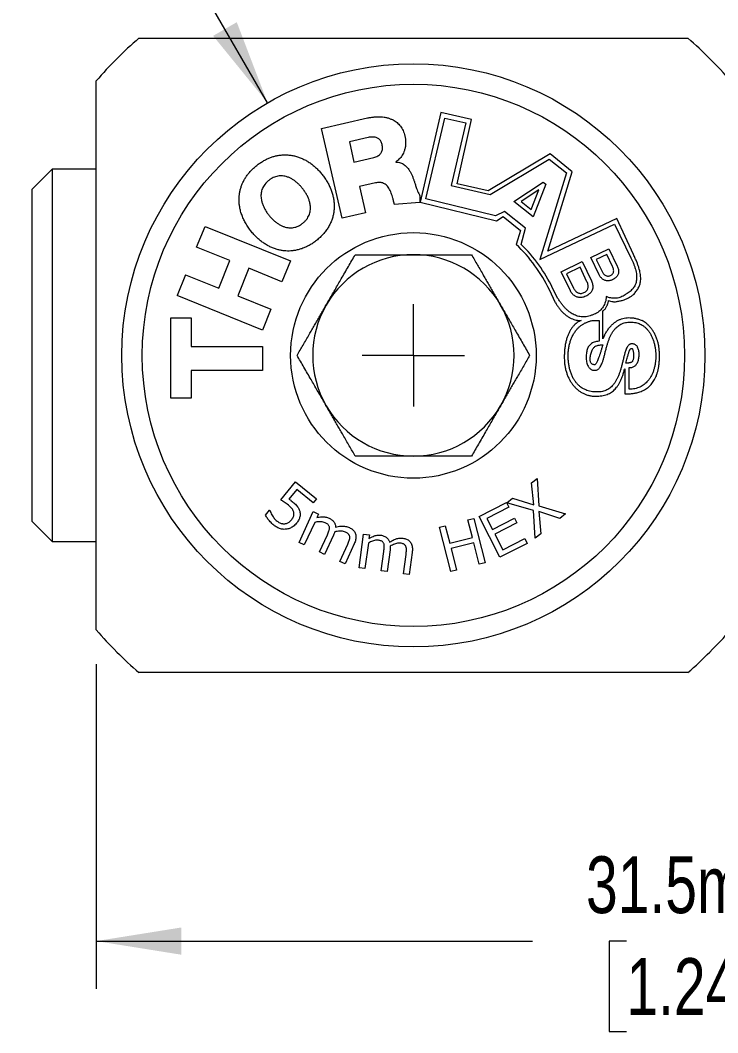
# Model space of a CAD drawing. Header units: millimetres. Extents: x 2 to 278, y 1 to 215.
# Drawn here: x 149.44 to 175.42, y 147.73 to 185.43 of the extents above; entities that cross this region are included whole.
import ezdxf

# ---------------------------------------------------------------- set-up
doc = ezdxf.new("R2010")
doc.units = ezdxf.units.MM
doc.styles.add('SLDTEXTSTYLE0', font='TXT', dxfattribs={"width": 0.75})
doc.dimstyles.new('SLDDIMSTYLE0', dxfattribs={"dimtxt": 2.116667, "dimasz": 3.175, "dimexe": 0, "dimexo": 0.0625, "dimgap": 0.529167, "dimtad": 0, "dimtih": 1, "dimtoh": 1, "dimdec": 1, "dimlfac": 0.666667, "dimrnd": 1e-09, "dimzin": 12, "dimdsep": 46, "dimtxsty": 'SLDTEXTSTYLE0', "dimsah": 1, "dimcen": 0.09, "dimadec": 0, "dimazin": 3, "dimtfac": 1, "dimtdec": 1, "dimtofl": 0, "dimtmove": 0, "dimatfit": 3, "dimfxl": 1, "dimfrac": 2, "dimtolj": 1, "dimtzin": 12, "dimarcsym": 0})
doc.dimstyles.new('SLDDIMSTYLE6', dxfattribs={"dimtxt": 2.116667, "dimasz": 3.175, "dimexe": 0, "dimexo": 0.0625, "dimgap": 0.529167, "dimtad": 0, "dimtih": 1, "dimtoh": 1, "dimdec": 1, "dimlfac": 0.666667, "dimrnd": 1e-09, "dimzin": 12, "dimdsep": 46, "dimtxsty": 'SLDTEXTSTYLE0', "dimsah": 1, "dimcen": 0, "dimadec": 0, "dimazin": 3, "dimtfac": 1, "dimtdec": 1, "dimtofl": 0, "dimtmove": 0, "dimatfit": 3, "dimfxl": 1, "dimfrac": 2, "dimtolj": 1, "dimtzin": 12, "dimarcsym": 0})

# ---------------------------------------------------------------- blocks, each defined once
blk = doc.blocks.new('_D_7')
at = {"color": 8, "linetype": 'Continuous', "lineweight": 18}
for p, q in [((152.274, 161.457), (152.274, 149.362)), ((199.518, 161.457), (199.518, 149.362)), ((152.274, 151.14), (168.524, 151.14)), ((172.017, 151.14), (171.373, 151.14)), ((171.373, 151.14), (171.373, 147.776)), ((179.774, 151.14), (180.418, 151.14)), ((180.418, 151.14), (180.418, 147.776)), ((199.518, 151.14), (183.267, 151.14)), ((171.373, 147.776), (172.017, 147.776)), ((180.418, 147.776), (179.774, 147.776))]:
    blk.add_line(p, q, dxfattribs=at)
for points in [[(152.274, 151.14), (155.449, 150.632), (155.449, 151.648)], [(199.518, 151.14), (196.343, 151.648), (196.343, 150.632)]]:
    blk.add_solid(points, dxfattribs=at)
at = {"color": 8, "linetype": 'Continuous', "lineweight": 18, "char_height": 2.1167, "attachment_point": 1, "style": 'SLDTEXTSTYLE0'}
for s, insert in [('31.5mm', (170.514, 154.297)), ('1.24in', (172.017, 150.505))]:
    blk.add_mtext(s, dxfattribs=dict(at, insert=insert))
blk = doc.blocks.new('_D_10')
at = {"color": 8, "linetype": 'Continuous', "lineweight": 18}
for p, q in [((151.492, 194.762), (147.682, 194.762)), ((158.655, 182.354), (151.492, 194.762))]:
    blk.add_line(p, q, dxfattribs=at)
blk.add_solid([(158.655, 182.354), (157.508, 185.358), (156.628, 184.85)], dxfattribs=at)
at = {"color": 8, "linetype": 'Continuous', "lineweight": 18, "attachment_point": 1, "style": 'SLDTEXTSTYLE0'}
for s, insert, char_height in [('KNURLED THUMBSCREW', (115.048, 195.808), 2.11667), ('FOR SECURING OF MOUNTED TR-SERIES POST', (87.089, 192.444), 2.11667), ('5.0mm HEX', (131.75, 189.081), 2.1167), ('2 PLACES', (134.267, 185.718), 2.1167)]:
    blk.add_mtext(s, dxfattribs=dict(at, insert=insert, char_height=char_height))
blk = doc.blocks.new('SW_CENTERMARKSYMBOL_4')
at = {"color": 0, "linetype": 'Continuous', "lineweight": 0}
for q in [(0, 1.905), (-1.905, 0), (0, -1.905), (1.905, 0)]:
    blk.add_line((0, 0), q, dxfattribs=at)

msp = doc.modelspace()

# ---------------------------------------------------------------- linework, layer by layer
at = {"color": 7, "linetype": 'Continuous', "lineweight": 18}
for p, q in [((160.669, 181.4), (162.379, 181.791)), ((165.112, 181.996), (164.337, 178.657)), ((164.552, 178.776), (165.25, 181.79)), ((166.247, 181.733), (165.112, 181.996)), ((165.25, 181.79), (166.036, 181.608)), ((165.709, 179.344), (166.247, 181.733)), ((161.431, 178.058), (160.669, 181.4)), ((166.036, 181.608), (165.496, 179.276)), ((162.397, 181.064), (161.701, 180.906)), ((161.701, 180.906), (161.873, 180.152)), ((161.873, 180.152), (162.606, 180.32)), ((169.175, 180.451), (166.875, 179.082)), ((166.942, 178.941), (169.146, 180.258)), ((169.146, 180.258), (169.787, 179.746)), ((170.002, 179.791), (169.175, 180.451)), ((150.635, 179.885), (149.873, 179.123)), ((152.274, 179.885), (150.635, 179.885)), ((150.635, 179.885), (150.635, 178.956)), ((163.434, 180.16), (163.436, 180.151)), ((169.787, 179.746), (168.792, 176.523)), ((169.09, 176.833), (170.002, 179.791)), ((149.873, 179.123), (149.873, 178.296)), ((162.679, 179.374), (162.079, 179.237)), ((162.079, 179.237), (162.302, 178.257)), ((165.496, 179.276), (166.942, 178.941)), ((166.875, 179.082), (165.709, 179.344)), ((167.825, 178.684), (168.913, 179.4)), ((168.752, 179.111), (168.097, 178.678)), ((168.469, 178.381), (168.752, 179.111)), ((169.011, 179.321), (168.545, 178.109)), ((168.913, 179.4), (169.011, 179.321)), ((150.635, 178.956), (150.635, 166.016)), ((164.329, 178.887), (164.329, 178.657)), ((167.145, 178.148), (164.552, 178.776)), ((163.375, 178.586), (164.329, 178.657)), ((164.337, 178.657), (167.183, 177.967)), ((168.545, 178.109), (167.825, 178.684)), ((168.097, 178.678), (168.469, 178.381)), ((149.873, 178.296), (149.873, 166.778)), ((162.302, 178.257), (161.431, 178.058)), ((167.473, 178.311), (167.145, 178.148)), ((167.183, 177.967), (167.429, 178.118)), ((167.429, 178.118), (168.078, 177.6)), ((168.255, 177.687), (167.473, 178.311)), ((171.66, 178.049), (169.09, 176.833)), ((172.284, 176.704), (171.66, 178.049)), ((156.011, 176.979), (156.325, 177.756)), ((156.325, 177.756), (159.504, 176.471)), ((168.078, 177.6), (167.917, 177.082)), ((168.095, 177.085), (168.255, 177.687)), ((168.792, 176.523), (171.574, 177.839)), ((171.574, 177.839), (172.178, 176.585)), ((157.247, 176.48), (156.011, 176.979)), ((170.691, 176.598), (171.366, 176.923)), ((171.366, 176.923), (171.678, 176.276)), ((156.834, 175.457), (157.247, 176.48)), ((159.504, 176.471), (159.19, 175.695)), ((171.003, 175.951), (170.691, 176.598)), ((171.287, 176.71), (170.897, 176.522)), ((170.897, 176.522), (171.114, 176.07)), ((171.504, 176.258), (171.287, 176.71)), ((157.954, 176.194), (157.541, 175.171)), ((159.19, 175.695), (157.954, 176.194)), ((169.591, 176.068), (170.369, 176.442)), ((170.29, 176.234), (169.79, 175.993)), ((170.55, 175.695), (170.29, 176.234)), ((170.369, 176.442), (170.715, 175.723)), ((155.598, 175.956), (155.284, 175.18)), ((155.598, 175.956), (156.834, 175.457)), ((169.937, 175.349), (169.591, 176.068)), ((169.79, 175.993), (170.05, 175.454)), ((169.383, 174.902), (169.148, 175.389)), ((169.47, 175.069), (169.27, 175.459)), ((158.463, 173.895), (155.284, 175.18)), ((157.541, 175.171), (158.777, 174.672)), ((158.777, 174.672), (158.463, 173.895)), ((171.137, 173.562), (171.137, 174.609)), ((155.047, 171.362), (155.047, 174.344)), ((155.047, 174.344), (155.805, 174.344)), ((155.805, 174.344), (155.805, 173.285)), ((170.739, 174.246), (171, 174.246)), ((171, 174.246), (171, 173.475)), ((155.805, 173.285), (158.465, 173.285)), ((158.465, 173.285), (158.465, 172.389)), ((155.805, 172.389), (155.805, 171.362)), ((158.465, 172.389), (155.805, 172.389)), ((171.959, 172.455), (171.953, 171.515)), ((172.119, 171.688), (172.119, 172.495)), ((155.805, 171.362), (155.047, 171.362)), ((159.143, 167.573), (159.689, 168.246)), ((159.689, 168.246), (160.471, 167.611)), ((168.482, 168.2), (168.694, 168.37)), ((168.567, 167.385), (168.482, 168.2)), ((168.694, 168.37), (168.761, 167.349)), ((159.74, 167.953), (159.452, 167.598)), ((160.347, 167.459), (159.74, 167.953)), ((160.471, 167.611), (160.347, 167.459)), ((166.537, 166.956), (167.557, 167.471)), ((167.557, 167.471), (167.644, 167.298)), ((167.565, 167.466), (167.777, 167.636)), ((168.558, 167.174), (167.565, 167.466)), ((167.777, 167.636), (168.567, 167.385)), ((158.575, 167.007), (158.725, 167.192)), ((158.725, 167.192), (158.737, 167.182)), ((159.825, 165.982), (160.356, 167.133)), ((160.356, 167.133), (160.552, 167.042)), ((160.552, 167.042), (160.493, 166.914)), ((167.644, 167.298), (166.82, 166.881)), ((168.626, 166.142), (168.558, 167.174)), ((168.752, 167.138), (168.837, 166.312)), ((169.544, 166.878), (168.752, 167.138)), ((168.761, 167.349), (169.754, 167.046)), ((169.754, 167.046), (169.544, 166.878)), ((149.873, 166.778), (150.635, 166.016)), ((160.409, 166.733), (160.02, 165.892)), ((166.116, 166.822), (166.333, 166.877)), ((166.283, 166.171), (166.116, 166.822)), ((166.333, 166.877), (166.757, 165.228)), ((167.304, 165.437), (166.537, 166.956)), ((166.82, 166.881), (167.028, 166.468)), ((167.028, 166.468), (167.853, 166.885)), ((167.941, 166.712), (167.116, 166.295)), ((167.853, 166.885), (167.941, 166.712)), ((162.062, 165.039), (162.232, 166.297)), ((162.232, 166.297), (162.45, 166.268)), ((165.053, 166.549), (165.27, 166.605)), ((165.476, 164.899), (165.053, 166.549)), ((165.27, 166.605), (165.437, 165.954)), ((167.116, 166.295), (167.412, 165.709)), ((168.837, 166.312), (168.626, 166.142)), ((150.635, 166.016), (152.274, 166.016)), ((160.02, 165.892), (159.825, 165.982)), ((160.585, 165.631), (160.881, 166.272)), ((161.113, 166.262), (160.78, 165.541)), ((161.344, 165.281), (161.64, 165.921)), ((161.881, 165.931), (161.539, 165.19)), ((162.408, 165.962), (162.279, 165.009)), ((162.45, 166.268), (162.431, 166.128)), ((165.437, 165.954), (166.283, 166.171)), ((166.333, 165.975), (165.487, 165.758)), ((166.539, 165.172), (166.333, 165.975)), ((168.324, 165.952), (167.304, 165.437)), ((167.412, 165.709), (168.237, 166.126)), ((168.237, 166.126), (168.324, 165.952)), ((160.78, 165.541), (160.585, 165.631)), ((162.887, 164.927), (162.985, 165.653)), ((163.215, 165.714), (163.104, 164.898)), ((163.712, 164.815), (163.81, 165.542)), ((164.04, 165.609), (163.929, 164.786)), ((165.487, 165.758), (165.693, 164.955)), ((161.539, 165.19), (161.344, 165.281)), ((166.757, 165.228), (166.539, 165.172)), ((162.279, 165.009), (162.062, 165.039)), ((163.104, 164.898), (162.887, 164.927)), ((163.929, 164.786), (163.712, 164.815)), ((165.693, 164.955), (165.476, 164.899))]:
    msp.add_line(p, q, dxfattribs=at)
for radius in [10.858, 10.096, 4.572]:
    msp.add_circle((164.085, 172.951), radius, dxfattribs=at)
for centre, radius, start, end in [((164.085, 172.951), 15.621, 130.8786, 139.1214), ((164.085, 172.951), 15.621, 40.8786, 49.1214), ((163.951, 172.905), 5.76, 25.5419, 46.4845), ((164.085, 172.951), 5.76, 25.8149, 45.8759), ((164.085, 172.951), 3.75, 90, 150), ((164.085, 172.951), 3.75, 30, 90), ((164.085, 172.951), 3.75, 150, 210), ((164.085, 172.951), 3.75, 330, 30), ((164.085, 172.951), 3.75, 210, 270), ((164.085, 172.951), 3.75, 270, 330), ((164.085, 172.951), 15.621, 220.8786, 229.1214), ((164.085, 172.951), 15.621, 310.8786, 319.1214)]:
    msp.add_arc(centre, radius, start, end, dxfattribs=at)
for points, knots in [([(153.861, 184.762), (154.009, 184.762), (154.304, 184.762), (154.752, 184.762), (155.203, 184.762), (155.659, 184.762), (156.119, 184.762), (156.584, 184.762), (157.053, 184.762), (157.529, 184.762), (158.012, 184.762), (158.491, 184.762), (158.965, 184.762), (159.432, 184.762), (159.861, 184.762), (160.25, 184.762), (160.597, 184.762), (160.955, 184.762), (161.324, 184.762), (161.703, 184.762), (162.085, 184.762), (162.479, 184.762), (162.885, 184.762), (163.303, 184.762), (163.722, 184.762), (164.141, 184.762), (164.554, 184.762), (164.961, 184.762), (165.361, 184.762), (165.759, 184.762), (166.113, 184.762), (166.421, 184.762), (166.736, 184.762), (167.098, 184.762), (167.506, 184.762), (167.911, 184.762), (168.307, 184.762), (168.693, 184.762), (169.07, 184.762), (169.446, 184.762), (169.82, 184.762), (170.193, 184.762), (170.615, 184.762), (171.087, 184.762), (171.605, 184.762), (172.135, 184.762), (172.674, 184.762), (173.224, 184.762), (173.769, 184.762), (174.128, 184.762), (174.308, 184.762)], [0, 0, 0, 0, 0.023862, 0.047751, 0.071641, 0.09553, 0.119479, 0.143431, 0.167383, 0.19133, 0.215523, 0.239715, 0.262342, 0.284972, 0.307597, 0.323957, 0.340319, 0.356678, 0.374197, 0.391722, 0.409247, 0.426764, 0.445699, 0.464652, 0.48361, 0.502562, 0.521496, 0.53962, 0.557754, 0.575889, 0.594014, 0.606239, 0.618464, 0.637526, 0.656597, 0.675669, 0.694734, 0.712936, 0.73114, 0.749343, 0.767791, 0.786241, 0.80469, 0.831131, 0.857575, 0.884017, 0.912991, 0.941987, 0.970984, 1, 1, 1, 1]), ([(152.274, 162.727), (152.274, 162.924), (152.274, 163.318), (152.274, 163.917), (152.274, 164.473), (152.274, 164.984), (152.274, 165.449), (152.274, 165.919), (152.274, 166.363), (152.274, 166.781), (152.274, 167.172), (152.274, 167.566), (152.274, 167.964), (152.274, 168.366), (152.274, 168.772), (152.274, 169.18), (152.274, 169.596), (152.274, 170.022), (152.274, 170.456), (152.274, 170.894), (152.274, 171.325), (152.274, 171.749), (152.274, 172.165), (152.274, 172.583), (152.274, 173.001), (152.274, 173.423), (152.274, 173.848), (152.274, 174.277), (152.274, 174.705), (152.274, 175.13), (152.274, 175.538), (152.274, 175.929), (152.274, 176.302), (152.274, 176.673), (152.274, 177.041), (152.274, 177.438), (152.274, 177.863), (152.274, 178.312), (152.274, 178.754), (152.274, 179.196), (152.274, 179.643), (152.274, 180.094), (152.274, 180.541), (152.274, 181.024), (152.274, 181.54), (152.274, 182.09), (152.274, 182.635), (152.274, 182.994), (152.274, 183.174)], [0, 0, 0, 0, 0.031829, 0.06366, 0.095488, 0.119447, 0.14341, 0.167372, 0.19133, 0.210692, 0.230057, 0.249422, 0.268782, 0.288235, 0.307687, 0.326987, 0.346287, 0.366402, 0.386528, 0.406652, 0.426764, 0.445625, 0.464504, 0.483387, 0.502265, 0.521125, 0.54058, 0.560051, 0.57953, 0.599005, 0.618463, 0.635885, 0.653315, 0.67075, 0.688183, 0.705607, 0.727595, 0.749583, 0.771116, 0.79265, 0.815489, 0.838332, 0.861177, 0.884017, 0.912996, 0.941974, 0.970987, 1, 1, 1, 1]), ([(162.379, 181.791), (162.421, 181.799), (162.504, 181.817), (162.629, 181.832), (162.753, 181.839), (162.876, 181.837), (162.996, 181.824), (163.112, 181.801), (163.223, 181.766), (163.321, 181.722), (163.405, 181.673), (163.477, 181.62), (163.544, 181.558), (163.604, 181.488), (163.657, 181.408), (163.703, 181.32), (163.742, 181.223), (163.76, 181.154), (163.769, 181.118)], [0, 0, 0, 0, 0.073178, 0.145813, 0.217574, 0.288194, 0.357504, 0.425451, 0.49214, 0.557859, 0.609153, 0.660513, 0.712381, 0.765288, 0.819836, 0.876679, 0.936502, 1, 1, 1, 1]), ([(162.921, 180.805), (162.915, 180.827), (162.903, 180.869), (162.875, 180.925), (162.839, 180.973), (162.796, 181.011), (162.748, 181.041), (162.691, 181.065), (162.625, 181.079), (162.552, 181.084), (162.475, 181.08), (162.423, 181.07), (162.397, 181.064)], [0, 0, 0, 0, 0.102737, 0.19711, 0.285877, 0.371726, 0.457051, 0.543779, 0.64961, 0.76065, 0.877458, 1, 1, 1, 1]), ([(163.769, 181.118), (163.777, 181.078), (163.792, 180.997), (163.799, 180.875), (163.792, 180.755), (163.77, 180.637), (163.736, 180.533), (163.693, 180.441), (163.643, 180.361), (163.583, 180.287), (163.514, 180.218), (163.461, 180.18), (163.434, 180.16)], [0, 0, 0, 0, 0.114213, 0.226974, 0.338292, 0.448372, 0.557675, 0.643538, 0.729943, 0.817578, 0.907277, 1, 1, 1, 1]), ([(162.606, 180.32), (162.634, 180.327), (162.687, 180.341), (162.759, 180.374), (162.819, 180.414), (162.867, 180.463), (162.903, 180.519), (162.926, 180.583), (162.937, 180.652), (162.936, 180.727), (162.926, 180.778), (162.921, 180.805)], [0, 0, 0, 0, 0.130682, 0.249051, 0.357705, 0.459933, 0.559593, 0.658957, 0.763491, 0.876343, 1, 1, 1, 1]), ([(158.25, 180.023), (158.289, 180.053), (158.367, 180.113), (158.488, 180.189), (158.61, 180.255), (158.733, 180.31), (158.856, 180.353), (158.987, 180.388), (159.125, 180.411), (159.27, 180.422), (159.414, 180.418), (159.557, 180.401), (159.699, 180.37), (159.838, 180.326), (159.975, 180.268), (160.108, 180.198), (160.236, 180.117), (160.359, 180.024), (160.475, 179.922), (160.587, 179.808), (160.692, 179.685), (160.789, 179.554), (160.876, 179.418), (160.951, 179.279), (161.014, 179.137), (161.064, 178.994), (161.101, 178.85), (161.126, 178.707), (161.137, 178.563), (161.136, 178.419), (161.121, 178.275), (161.091, 178.131), (161.047, 177.99), (160.989, 177.851), (160.916, 177.717), (160.828, 177.587), (160.726, 177.462), (160.609, 177.341), (160.522, 177.268), (160.477, 177.231)], [0, 0, 0, 0, 0.026856, 0.052711, 0.07768, 0.101877, 0.125417, 0.148415, 0.174971, 0.201102, 0.22697, 0.252729, 0.278984, 0.305394, 0.332071, 0.359111, 0.386595, 0.414086, 0.442124, 0.470753, 0.50001, 0.529792, 0.558923, 0.587443, 0.6154, 0.642849, 0.669381, 0.695568, 0.721501, 0.747286, 0.773513, 0.799858, 0.826479, 0.853551, 0.881259, 0.909277, 0.938281, 0.968459, 1, 1, 1, 1]), ([(158.034, 177.583), (157.997, 177.632), (157.924, 177.728), (157.831, 177.881), (157.752, 178.037), (157.688, 178.196), (157.643, 178.346), (157.614, 178.486), (157.598, 178.613), (157.592, 178.741), (157.596, 178.869), (157.611, 178.995), (157.637, 179.121), (157.674, 179.245), (157.723, 179.366), (157.783, 179.486), (157.854, 179.602), (157.936, 179.714), (158.029, 179.822), (158.134, 179.926), (158.211, 179.99), (158.25, 180.023)], [0, 0, 0, 0, 0.0665782, 0.1315409, 0.1950031, 0.2571058, 0.318023, 0.3651985, 0.411895, 0.4582533, 0.5044336, 0.5506156, 0.5969991, 0.6438014, 0.6912571, 0.7396134, 0.7891288, 0.839146, 0.8907932, 0.9443263, 1, 1, 1, 1]), ([(163.436, 180.151), (163.465, 180.149), (163.521, 180.146), (163.603, 180.125), (163.677, 180.093), (163.745, 180.05), (163.807, 179.998), (163.863, 179.939), (163.92, 179.865), (163.975, 179.776), (164.027, 179.673), (164.071, 179.568), (164.095, 179.497), (164.107, 179.462)], [0, 0, 0, 0, 0.084644, 0.164949, 0.242978, 0.320351, 0.398173, 0.477047, 0.55714, 0.668857, 0.781255, 0.892419, 1, 1, 1, 1]), ([(159.956, 179.167), (159.93, 179.198), (159.878, 179.26), (159.793, 179.346), (159.702, 179.424), (159.607, 179.492), (159.508, 179.549), (159.404, 179.593), (159.306, 179.621), (159.213, 179.635), (159.127, 179.637), (159.04, 179.628), (158.953, 179.606), (158.866, 179.572), (158.779, 179.525), (158.724, 179.485), (158.696, 179.464)], [0, 0, 0, 0, 0.08364, 0.166653, 0.248504, 0.328784, 0.407268, 0.483972, 0.559226, 0.617808, 0.676462, 0.735893, 0.796953, 0.86062, 0.927941, 1, 1, 1, 1]), ([(158.696, 179.464), (158.669, 179.441), (158.618, 179.397), (158.553, 179.323), (158.5, 179.246), (158.46, 179.166), (158.432, 179.084), (158.415, 179.001), (158.408, 178.917), (158.41, 178.832), (158.423, 178.735), (158.451, 178.625), (158.496, 178.506), (158.555, 178.389), (158.624, 178.276), (158.678, 178.205), (158.705, 178.169)], [0, 0, 0, 0, 0.071901, 0.139085, 0.202627, 0.26357, 0.322882, 0.380374, 0.437777, 0.495601, 0.554199, 0.639623, 0.727248, 0.816878, 0.908026, 1, 1, 1, 1]), ([(159.965, 177.872), (159.992, 177.895), (160.043, 177.939), (160.109, 178.013), (160.161, 178.09), (160.201, 178.171), (160.229, 178.252), (160.246, 178.336), (160.253, 178.419), (160.251, 178.504), (160.238, 178.601), (160.21, 178.711), (160.165, 178.83), (160.107, 178.947), (160.037, 179.06), (159.983, 179.131), (159.956, 179.167)], [0, 0, 0, 0, 0.071906, 0.139095, 0.202639, 0.263583, 0.322896, 0.380389, 0.437793, 0.495617, 0.554216, 0.63964, 0.727265, 0.816892, 0.908035, 1, 1, 1, 1]), ([(163.324, 178.802), (163.314, 178.835), (163.293, 178.901), (163.259, 178.997), (163.22, 179.089), (163.174, 179.173), (163.123, 179.244), (163.067, 179.3), (163.007, 179.343), (162.944, 179.371), (162.881, 179.386), (162.819, 179.391), (162.75, 179.388), (162.704, 179.379), (162.679, 179.374)], [0, 0, 0, 0, 0.1065595, 0.2118849, 0.3142914, 0.4125862, 0.506389, 0.5817427, 0.6559832, 0.7314912, 0.7909163, 0.8544187, 0.9235958, 1, 1, 1, 1]), ([(164.107, 179.462), (164.112, 179.448), (164.122, 179.417), (164.138, 179.365), (164.158, 179.304), (164.181, 179.236), (164.209, 179.157), (164.243, 179.068), (164.283, 178.975), (164.314, 178.916), (164.329, 178.887)], [0, 0, 0, 0, 0.0695387, 0.1590791, 0.2645609, 0.3819329, 0.5071691, 0.6764089, 0.8435043, 1, 1, 1, 1]), ([(163.375, 178.586), (163.369, 178.61), (163.357, 178.657), (163.343, 178.718), (163.333, 178.766), (163.327, 178.791), (163.324, 178.802)], [0, 0, 0, 0, 0.344237, 0.650298, 0.849347, 1, 1, 1, 1]), ([(158.705, 178.169), (158.731, 178.138), (158.783, 178.076), (158.868, 177.99), (158.959, 177.912), (159.054, 177.844), (159.154, 177.787), (159.257, 177.743), (159.356, 177.715), (159.448, 177.701), (159.534, 177.699), (159.621, 177.709), (159.709, 177.73), (159.796, 177.764), (159.883, 177.811), (159.937, 177.851), (159.965, 177.872)], [0, 0, 0, 0, 0.083632, 0.166641, 0.24849, 0.328772, 0.407259, 0.483968, 0.559228, 0.617814, 0.676473, 0.735905, 0.796966, 0.86063, 0.927948, 1, 1, 1, 1]), ([(160.477, 177.231), (160.432, 177.197), (160.346, 177.132), (160.209, 177.048), (160.071, 176.979), (159.933, 176.923), (159.794, 176.882), (159.658, 176.854), (159.525, 176.839), (159.395, 176.836), (159.266, 176.845), (159.139, 176.864), (159.009, 176.895), (158.877, 176.938), (158.743, 176.996), (158.612, 177.066), (158.486, 177.148), (158.364, 177.24), (158.248, 177.344), (158.137, 177.458), (158.069, 177.541), (158.034, 177.583)], [0, 0, 0, 0, 0.06, 0.117518, 0.172879, 0.226407, 0.278428, 0.329255, 0.376363, 0.422927, 0.469175, 0.515318, 0.561548, 0.613454, 0.665891, 0.71904, 0.773053, 0.828057, 0.88416, 0.94145, 1, 1, 1, 1]), ([(159.754, 172.951), (159.791, 173.014), (159.864, 173.141), (159.976, 173.335), (160.09, 173.532), (160.199, 173.72), (160.303, 173.9), (160.401, 174.07), (160.5, 174.242), (160.6, 174.416), (160.706, 174.598), (160.817, 174.791), (160.933, 174.991), (161.049, 175.194), (161.167, 175.397), (161.284, 175.6), (161.406, 175.812), (161.533, 176.031), (161.664, 176.258), (161.793, 176.481), (161.877, 176.628), (161.92, 176.701)], [0, 0, 0, 0, 0.054013, 0.108064, 0.162098, 0.216088, 0.260803, 0.305596, 0.3504, 0.395163, 0.439853, 0.491047, 0.542291, 0.593487, 0.646379, 0.699319, 0.752225, 0.813886, 0.875553, 0.937774, 1, 1, 1, 1]), ([(161.92, 176.701), (162.004, 176.701), (162.174, 176.701), (162.408, 176.701), (162.618, 176.701), (162.804, 176.701), (162.994, 176.701), (163.187, 176.701), (163.383, 176.701), (163.583, 176.701), (163.785, 176.701), (163.983, 176.701), (164.175, 176.701), (164.362, 176.701), (164.549, 176.701), (164.736, 176.701), (164.924, 176.701), (165.112, 176.701), (165.298, 176.701), (165.487, 176.701), (165.678, 176.701), (165.871, 176.701), (166.062, 176.701), (166.187, 176.701), (166.25, 176.701)], [0, 0, 0, 0, 0.062579, 0.125153, 0.168546, 0.212085, 0.255621, 0.299774, 0.343926, 0.388804, 0.433681, 0.478858, 0.519938, 0.561268, 0.602598, 0.644686, 0.686776, 0.729581, 0.772388, 0.815378, 0.861405, 0.907565, 0.953726, 1, 1, 1, 1]), ([(166.25, 176.701), (166.286, 176.637), (166.359, 176.51), (166.471, 176.317), (166.585, 176.12), (166.694, 175.931), (166.798, 175.751), (166.896, 175.581), (166.995, 175.409), (167.095, 175.236), (167.201, 175.053), (167.312, 174.861), (167.428, 174.66), (167.545, 174.458), (167.662, 174.255), (167.779, 174.051), (167.902, 173.84), (168.028, 173.62), (168.159, 173.393), (168.288, 173.17), (168.373, 173.024), (168.415, 172.951)], [0, 0, 0, 0, 0.054013, 0.108064, 0.162098, 0.216088, 0.260803, 0.305596, 0.3504, 0.395163, 0.439853, 0.491047, 0.542291, 0.593487, 0.646379, 0.699319, 0.752225, 0.813885, 0.875553, 0.937774, 1, 1, 1, 1]), ([(172.178, 176.585), (172.195, 176.551), (172.231, 176.483), (172.278, 176.378), (172.32, 176.272), (172.354, 176.165), (172.38, 176.057), (172.396, 175.95), (172.401, 175.85), (172.394, 175.755), (172.377, 175.668), (172.349, 175.583), (172.311, 175.508), (172.265, 175.443), (172.213, 175.385), (172.152, 175.33), (172.082, 175.28), (172.029, 175.251), (172.002, 175.236)], [0, 0, 0, 0, 0.074223, 0.148673, 0.222658, 0.295584, 0.366988, 0.436585, 0.504327, 0.562289, 0.619451, 0.676491, 0.73436, 0.782057, 0.831733, 0.88412, 0.939964, 1, 1, 1, 1]), ([(172.304, 175.236), (172.318, 175.256), (172.349, 175.295), (172.395, 175.355), (172.439, 175.419), (172.477, 175.483), (172.506, 175.549), (172.528, 175.617), (172.544, 175.691), (172.551, 175.768), (172.551, 175.847), (172.545, 175.927), (172.532, 176.014), (172.512, 176.108), (172.483, 176.211), (172.447, 176.321), (172.402, 176.441), (172.347, 176.569), (172.306, 176.658), (172.284, 176.704)], [0, 0, 0, 0, 0.046646, 0.094337, 0.143344, 0.19421, 0.236129, 0.28055, 0.328417, 0.380849, 0.426912, 0.477338, 0.532794, 0.593939, 0.661425, 0.734499, 0.8149, 0.90321, 1, 1, 1, 1]), ([(171.423, 175.925), (171.438, 175.933), (171.466, 175.949), (171.5, 175.98), (171.524, 176.016), (171.539, 176.054), (171.545, 176.099), (171.542, 176.149), (171.528, 176.205), (171.512, 176.24), (171.504, 176.258)], [0, 0, 0, 0, 0.131982, 0.248438, 0.355421, 0.458466, 0.561813, 0.70158, 0.848063, 1, 1, 1, 1]), ([(171.678, 176.276), (171.687, 176.256), (171.704, 176.217), (171.721, 176.155), (171.729, 176.093), (171.726, 176.031), (171.711, 175.975), (171.687, 175.925), (171.656, 175.881), (171.615, 175.84), (171.563, 175.802), (171.524, 175.781), (171.503, 175.77)], [0, 0, 0, 0, 0.1066845, 0.2112245, 0.3134511, 0.414203, 0.5155982, 0.598011, 0.6851605, 0.7795165, 0.8836327, 1, 1, 1, 1]), ([(170.715, 175.723), (170.724, 175.701), (170.744, 175.658), (170.762, 175.589), (170.77, 175.52), (170.765, 175.45), (170.748, 175.387), (170.719, 175.331), (170.683, 175.282), (170.635, 175.235), (170.576, 175.192), (170.53, 175.168), (170.506, 175.155)], [0, 0, 0, 0, 0.104713, 0.20744, 0.308174, 0.407942, 0.509048, 0.59181, 0.679835, 0.77556, 0.881478, 1, 1, 1, 1]), ([(171.503, 175.77), (171.48, 175.761), (171.437, 175.742), (171.372, 175.728), (171.311, 175.726), (171.254, 175.734), (171.202, 175.752), (171.152, 175.778), (171.105, 175.813), (171.064, 175.855), (171.029, 175.901), (171.012, 175.934), (171.003, 175.951)], [0, 0, 0, 0, 0.123203, 0.233686, 0.334868, 0.429764, 0.520735, 0.60934, 0.711671, 0.811711, 0.908406, 1, 1, 1, 1]), ([(171.114, 176.07), (171.122, 176.056), (171.138, 176.026), (171.169, 175.986), (171.207, 175.95), (171.248, 175.923), (171.29, 175.908), (171.333, 175.902), (171.378, 175.907), (171.407, 175.919), (171.423, 175.925)], [0, 0, 0, 0, 0.128072, 0.263094, 0.400231, 0.536697, 0.643857, 0.753441, 0.870053, 1, 1, 1, 1]), ([(170.506, 175.155), (170.48, 175.144), (170.431, 175.123), (170.355, 175.106), (170.285, 175.103), (170.22, 175.111), (170.161, 175.129), (170.105, 175.158), (170.052, 175.196), (170.005, 175.243), (169.966, 175.294), (169.946, 175.331), (169.937, 175.349)], [0, 0, 0, 0, 0.125531, 0.237891, 0.340388, 0.435978, 0.527036, 0.615191, 0.716455, 0.815038, 0.91008, 1, 1, 1, 1]), ([(170.05, 175.454), (170.059, 175.437), (170.078, 175.401), (170.116, 175.353), (170.163, 175.311), (170.214, 175.28), (170.267, 175.263), (170.32, 175.257), (170.378, 175.265), (170.415, 175.28), (170.435, 175.289)], [0, 0, 0, 0, 0.124137, 0.255381, 0.389543, 0.524606, 0.63229, 0.744122, 0.864698, 1, 1, 1, 1]), ([(170.435, 175.289), (170.454, 175.299), (170.491, 175.319), (170.535, 175.358), (170.567, 175.401), (170.587, 175.448), (170.596, 175.503), (170.594, 175.564), (170.578, 175.631), (170.56, 175.673), (170.55, 175.695)], [0, 0, 0, 0, 0.1373287, 0.2578569, 0.3673013, 0.4710786, 0.5735872, 0.7104523, 0.8527772, 1, 1, 1, 1]), ([(170.769, 174.463), (170.735, 174.449), (170.67, 174.423), (170.57, 174.398), (170.473, 174.385), (170.379, 174.383), (170.288, 174.393), (170.2, 174.413), (170.115, 174.442), (170.033, 174.481), (169.949, 174.531), (169.863, 174.595), (169.776, 174.672), (169.693, 174.759), (169.614, 174.855), (169.539, 174.959), (169.493, 175.032), (169.47, 175.069)], [0, 0, 0, 0, 0.068336, 0.132731, 0.194049, 0.253164, 0.310919, 0.367075, 0.423324, 0.480213, 0.538177, 0.609017, 0.682196, 0.757897, 0.836163, 0.916919, 1, 1, 1, 1]), ([(171.264, 175.142), (171.262, 175.107), (171.258, 175.038), (171.235, 174.939), (171.2, 174.846), (171.153, 174.759), (171.094, 174.681), (171.026, 174.612), (170.949, 174.552), (170.863, 174.5), (170.801, 174.475), (170.769, 174.463)], [0, 0, 0, 0, 0.116801, 0.2298773, 0.3404065, 0.4495076, 0.5582362, 0.6656227, 0.7744903, 0.8856796, 1, 1, 1, 1]), ([(171.137, 174.609), (171.153, 174.618), (171.184, 174.638), (171.223, 174.676), (171.256, 174.719), (171.283, 174.766), (171.308, 174.818), (171.327, 174.876), (171.342, 174.934), (171.346, 174.972), (171.348, 174.99)], [0, 0, 0, 0, 0.121435, 0.24165, 0.36167, 0.481191, 0.598922, 0.746968, 0.88283, 1, 1, 1, 1]), ([(172.002, 175.236), (171.978, 175.217), (171.931, 175.18), (171.853, 175.137), (171.772, 175.106), (171.688, 175.085), (171.602, 175.076), (171.517, 175.078), (171.431, 175.089), (171.346, 175.11), (171.292, 175.131), (171.264, 175.142)], [0, 0, 0, 0, 0.116143, 0.228782, 0.33926, 0.448739, 0.558176, 0.666364, 0.775805, 0.886916, 1, 1, 1, 1]), ([(171.348, 174.99), (171.375, 174.983), (171.431, 174.97), (171.504, 174.952), (171.567, 174.946), (171.618, 174.947), (171.652, 174.955), (171.67, 174.958)], [0, 0, 0, 0, 0.2549728, 0.5301437, 0.6804103, 0.8359677, 1, 1, 1, 1]), ([(171.67, 174.958), (171.714, 174.966), (171.802, 174.981), (171.928, 175.019), (172.04, 175.065), (172.138, 175.117), (172.224, 175.172), (172.277, 175.215), (172.304, 175.236)], [0, 0, 0, 0, 0.192443, 0.379948, 0.564507, 0.708835, 0.85366, 1, 1, 1, 1]), ([(169.383, 174.902), (169.404, 174.865), (169.446, 174.792), (169.519, 174.691), (169.599, 174.597), (169.685, 174.513), (169.775, 174.439), (169.868, 174.377), (169.961, 174.327), (170.053, 174.289), (170.147, 174.264), (170.24, 174.251), (170.302, 174.253), (170.332, 174.255)], [0, 0, 0, 0, 0.105051, 0.208592, 0.310233, 0.409569, 0.506214, 0.599844, 0.68517, 0.767577, 0.847205, 0.924445, 1, 1, 1, 1]), ([(170.332, 174.255), (170.306, 174.244), (170.253, 174.22), (170.178, 174.171), (170.105, 174.11), (170.035, 174.037), (169.969, 173.95), (169.908, 173.851), (169.854, 173.741), (169.809, 173.622), (169.771, 173.495), (169.741, 173.355), (169.719, 173.203), (169.706, 173.039), (169.705, 172.926), (169.704, 172.867)], [0, 0, 0, 0, 0.052246, 0.107558, 0.166369, 0.229146, 0.296382, 0.368605, 0.44637, 0.523022, 0.60528, 0.693619, 0.788523, 0.890484, 1, 1, 1, 1]), ([(169.849, 172.929), (169.85, 172.979), (169.852, 173.078), (169.869, 173.224), (169.897, 173.366), (169.936, 173.501), (169.986, 173.629), (170.048, 173.75), (170.116, 173.853), (170.188, 173.94), (170.261, 174.012), (170.342, 174.077), (170.43, 174.134), (170.526, 174.182), (170.629, 174.221), (170.702, 174.238), (170.739, 174.246)], [0, 0, 0, 0, 0.086583, 0.171535, 0.254721, 0.336083, 0.415659, 0.493613, 0.570258, 0.629887, 0.68933, 0.748982, 0.809316, 0.870865, 0.934218, 1, 1, 1, 1]), ([(171.202, 173.705), (171.225, 173.746), (171.27, 173.825), (171.345, 173.934), (171.424, 174.031), (171.508, 174.116), (171.595, 174.188), (171.687, 174.247), (171.783, 174.294), (171.884, 174.329), (171.992, 174.351), (172.105, 174.359), (172.223, 174.353), (172.345, 174.334), (172.472, 174.301), (172.555, 174.269), (172.599, 174.253)], [0, 0, 0, 0, 0.08375, 0.162505, 0.236752, 0.307073, 0.374153, 0.438778, 0.501828, 0.564248, 0.630022, 0.697273, 0.767034, 0.840228, 0.917657, 1, 1, 1, 1]), ([(173.25, 172.941), (173.25, 172.988), (173.248, 173.079), (173.235, 173.212), (173.215, 173.336), (173.189, 173.451), (173.153, 173.568), (173.106, 173.685), (173.047, 173.799), (172.981, 173.904), (172.909, 173.997), (172.832, 174.079), (172.753, 174.149), (172.676, 174.206), (172.624, 174.238), (172.599, 174.253)], [0, 0, 0, 0, 0.091884, 0.178263, 0.259616, 0.336388, 0.408993, 0.498371, 0.58195, 0.660289, 0.738854, 0.812137, 0.880204, 0.942927, 1, 1, 1, 1]), ([(171.285, 173.284), (171.295, 173.32), (171.316, 173.391), (171.351, 173.496), (171.391, 173.6), (171.436, 173.7), (171.488, 173.795), (171.547, 173.883), (171.61, 173.958), (171.675, 174.02), (171.741, 174.07), (171.813, 174.113), (171.893, 174.147), (171.98, 174.172), (172.075, 174.188), (172.141, 174.19), (172.175, 174.191)], [0, 0, 0, 0, 0.080203, 0.160761, 0.240987, 0.320333, 0.39844, 0.475208, 0.550875, 0.609984, 0.669336, 0.729646, 0.791801, 0.856827, 0.925841, 1, 1, 1, 1]), ([(172.175, 174.191), (172.208, 174.19), (172.272, 174.188), (172.364, 174.173), (172.451, 174.149), (172.532, 174.117), (172.613, 174.074), (172.693, 174.017), (172.77, 173.946), (172.838, 173.866), (172.901, 173.774), (172.958, 173.67), (173.007, 173.554), (173.046, 173.433), (173.077, 173.308), (173.097, 173.182), (173.11, 173.055), (173.112, 172.97), (173.113, 172.929)], [0, 0, 0, 0, 0.055841, 0.108827, 0.159599, 0.208763, 0.256876, 0.316253, 0.375506, 0.435184, 0.495629, 0.565837, 0.637243, 0.70963, 0.782627, 0.855745, 0.928412, 1, 1, 1, 1]), ([(171, 173.475), (170.968, 173.473), (170.908, 173.468), (170.823, 173.447), (170.751, 173.416), (170.689, 173.376), (170.638, 173.325), (170.598, 173.267), (170.567, 173.203), (170.545, 173.134), (170.531, 173.058), (170.522, 172.975), (170.521, 172.919), (170.52, 172.889)], [0, 0, 0, 0, 0.111237, 0.210568, 0.300799, 0.385078, 0.466687, 0.548709, 0.628742, 0.713021, 0.802623, 0.898184, 1, 1, 1, 1]), ([(171.202, 173.705), (171.19, 173.679), (171.169, 173.631), (171.147, 173.583), (171.137, 173.562)], [0, 0, 0, 0, 0.55694, 1, 1, 1, 1]), ([(170.703, 173.034), (170.711, 173.06), (170.725, 173.108), (170.755, 173.172), (170.788, 173.223), (170.825, 173.263), (170.866, 173.293), (170.911, 173.315), (170.963, 173.329), (171.019, 173.337), (171.078, 173.34), (171.117, 173.34), (171.137, 173.34)], [0, 0, 0, 0, 0.137059, 0.254365, 0.355963, 0.446158, 0.529245, 0.609044, 0.702719, 0.798624, 0.897774, 1, 1, 1, 1]), ([(171.137, 173.34), (171.126, 173.302), (171.104, 173.227), (171.07, 173.116), (171.036, 173.01), (171.002, 172.911), (170.97, 172.826), (170.94, 172.756), (170.914, 172.7), (170.89, 172.657), (170.87, 172.628), (170.854, 172.61), (170.84, 172.601), (170.829, 172.596), (170.821, 172.597), (170.818, 172.598)], [0, 0, 0, 0, 0.143452, 0.284533, 0.420309, 0.547869, 0.664342, 0.750913, 0.826297, 0.889097, 0.927302, 0.957715, 0.973959, 0.98763, 1, 1, 1, 1]), ([(170.836, 172.395), (170.852, 172.396), (170.884, 172.398), (170.929, 172.413), (170.969, 172.438), (171.009, 172.475), (171.048, 172.527), (171.085, 172.595), (171.12, 172.68), (171.153, 172.781), (171.185, 172.897), (171.217, 173.022), (171.249, 173.152), (171.273, 173.24), (171.285, 173.284)], [0, 0, 0, 0, 0.0461825, 0.0899385, 0.1336257, 0.1791618, 0.2448969, 0.3178108, 0.3982832, 0.5043005, 0.6193349, 0.7416078, 0.8691592, 1, 1, 1, 1]), ([(172.227, 173.384), (172.213, 173.383), (172.185, 173.381), (172.145, 173.365), (172.11, 173.34), (172.075, 173.302), (172.041, 173.25), (172.009, 173.181), (171.978, 173.096), (171.948, 172.994), (171.918, 172.876), (171.888, 172.751), (171.857, 172.619), (171.833, 172.531), (171.821, 172.486)], [0, 0, 0, 0, 0.041159, 0.080734, 0.121309, 0.164815, 0.229292, 0.302216, 0.383612, 0.491592, 0.609243, 0.734589, 0.865537, 1, 1, 1, 1]), ([(172.002, 172.664), (172.01, 172.697), (172.026, 172.761), (172.048, 172.849), (172.068, 172.927), (172.085, 172.993), (172.101, 173.049), (172.116, 173.095), (172.131, 173.133), (172.145, 173.162), (172.163, 173.187), (172.188, 173.207), (172.21, 173.209), (172.22, 173.21)], [0, 0, 0, 0, 0.170116, 0.319352, 0.44902, 0.56044, 0.65496, 0.733989, 0.79907, 0.852003, 0.895085, 0.948116, 1, 1, 1, 1]), ([(172.22, 173.21), (172.222, 173.209), (172.226, 173.209), (172.231, 173.206), (172.24, 173.197), (172.25, 173.176), (172.261, 173.144), (172.27, 173.104), (172.277, 173.059), (172.282, 173.015), (172.286, 172.972), (172.286, 172.945), (172.286, 172.933)], [0, 0, 0, 0, 0.017388, 0.0364802, 0.0586377, 0.1472142, 0.2672872, 0.4103233, 0.5660177, 0.7235347, 0.8718628, 1, 1, 1, 1]), ([(172.491, 172.994), (172.49, 173.016), (172.489, 173.061), (172.479, 173.128), (172.463, 173.193), (172.44, 173.248), (172.414, 173.29), (172.387, 173.322), (172.354, 173.349), (172.317, 173.369), (172.274, 173.382), (172.243, 173.383), (172.227, 173.384)], [0, 0, 0, 0, 0.1263817, 0.2558837, 0.3844743, 0.5092051, 0.5896506, 0.6682421, 0.7461374, 0.8253826, 0.9088583, 1, 1, 1, 1]), ([(161.92, 169.201), (161.883, 169.264), (161.81, 169.391), (161.698, 169.585), (161.584, 169.782), (161.475, 169.97), (161.371, 170.15), (161.273, 170.32), (161.174, 170.492), (161.074, 170.666), (160.968, 170.848), (160.857, 171.041), (160.741, 171.241), (160.625, 171.444), (160.507, 171.647), (160.39, 171.85), (160.268, 172.062), (160.141, 172.281), (160.01, 172.508), (159.881, 172.731), (159.797, 172.878), (159.754, 172.951)], [0, 0, 0, 0, 0.054013, 0.108064, 0.162098, 0.216088, 0.260803, 0.305596, 0.3504, 0.395163, 0.439853, 0.491047, 0.542291, 0.593487, 0.646379, 0.699319, 0.752225, 0.813885, 0.875553, 0.937774, 1, 1, 1, 1]), ([(168.415, 172.951), (168.378, 172.887), (168.305, 172.76), (168.193, 172.567), (168.079, 172.37), (167.97, 172.181), (167.867, 172.001), (167.768, 171.831), (167.669, 171.659), (167.569, 171.486), (167.463, 171.303), (167.352, 171.111), (167.237, 170.91), (167.12, 170.708), (167.002, 170.505), (166.885, 170.301), (166.763, 170.09), (166.636, 169.87), (166.505, 169.643), (166.376, 169.42), (166.292, 169.274), (166.25, 169.201)], [0, 0, 0, 0, 0.054013, 0.108064, 0.162098, 0.216088, 0.260803, 0.305596, 0.3504, 0.395163, 0.439853, 0.491047, 0.542291, 0.593487, 0.646379, 0.699319, 0.752225, 0.813886, 0.875553, 0.937774, 1, 1, 1, 1]), ([(169.704, 172.867), (169.705, 172.816), (169.708, 172.716), (169.725, 172.569), (169.753, 172.428), (169.791, 172.294), (169.839, 172.168), (169.895, 172.05), (169.96, 171.942), (170.033, 171.842), (170.113, 171.751), (170.202, 171.67), (170.298, 171.599), (170.401, 171.539), (170.509, 171.492), (170.623, 171.457), (170.742, 171.435), (170.822, 171.433), (170.863, 171.431)], [0, 0, 0, 0, 0.074264, 0.146233, 0.216041, 0.283815, 0.34968, 0.412639, 0.474018, 0.533969, 0.592668, 0.651492, 0.709493, 0.766985, 0.824334, 0.881961, 0.940342, 1, 1, 1, 1]), ([(170.931, 171.588), (170.891, 171.589), (170.814, 171.59), (170.703, 171.605), (170.599, 171.63), (170.503, 171.664), (170.414, 171.708), (170.327, 171.762), (170.244, 171.829), (170.167, 171.909), (170.098, 171.998), (170.035, 172.101), (169.978, 172.219), (169.931, 172.351), (169.894, 172.49), (169.868, 172.633), (169.852, 172.78), (169.85, 172.88), (169.849, 172.929)], [0, 0, 0, 0, 0.061048, 0.118554, 0.173132, 0.225393, 0.275932, 0.325306, 0.382672, 0.439818, 0.497293, 0.555493, 0.626057, 0.698196, 0.771898, 0.846984, 0.923151, 1, 1, 1, 1]), ([(170.52, 172.889), (170.521, 172.859), (170.523, 172.799), (170.536, 172.71), (170.557, 172.627), (170.586, 172.559), (170.618, 172.507), (170.651, 172.468), (170.689, 172.437), (170.733, 172.413), (170.782, 172.398), (170.818, 172.396), (170.836, 172.395)], [0, 0, 0, 0, 0.139278, 0.276429, 0.408565, 0.533703, 0.613019, 0.689471, 0.764181, 0.839023, 0.916597, 1, 1, 1, 1]), ([(170.818, 172.598), (170.8, 172.603), (170.767, 172.613), (170.724, 172.639), (170.692, 172.676), (170.673, 172.72), (170.664, 172.769), (170.664, 172.823), (170.67, 172.885), (170.683, 172.957), (170.696, 173.007), (170.703, 173.034)], [0, 0, 0, 0, 0.10581, 0.200091, 0.290458, 0.386966, 0.475339, 0.578017, 0.698134, 0.838133, 1, 1, 1, 1]), ([(171.953, 171.515), (171.993, 171.515), (172.078, 171.516), (172.207, 171.525), (172.342, 171.544), (172.461, 171.572), (172.562, 171.607), (172.646, 171.643), (172.728, 171.688), (172.807, 171.742), (172.878, 171.802), (172.94, 171.867), (172.996, 171.936), (173.047, 172.014), (173.093, 172.1), (173.135, 172.196), (173.17, 172.3), (173.199, 172.411), (173.221, 172.529), (173.238, 172.657), (173.249, 172.796), (173.25, 172.891), (173.25, 172.941)], [0, 0, 0, 0, 0.054986, 0.113667, 0.174954, 0.238066, 0.278509, 0.319554, 0.361329, 0.404078, 0.448158, 0.486256, 0.525935, 0.567568, 0.611554, 0.658315, 0.708282, 0.758722, 0.812762, 0.870757, 0.933056, 1, 1, 1, 1]), ([(172.119, 172.495), (172.141, 172.495), (172.184, 172.494), (172.243, 172.508), (172.296, 172.53), (172.341, 172.562), (172.38, 172.601), (172.414, 172.649), (172.442, 172.708), (172.465, 172.775), (172.48, 172.846), (172.489, 172.919), (172.49, 172.969), (172.491, 172.994)], [0, 0, 0, 0, 0.093895, 0.178996, 0.258499, 0.335337, 0.411884, 0.489778, 0.586227, 0.686298, 0.789461, 0.894552, 1, 1, 1, 1]), ([(173.113, 172.929), (173.112, 172.885), (173.11, 172.799), (173.096, 172.671), (173.074, 172.546), (173.042, 172.424), (173.001, 172.307), (172.95, 172.196), (172.888, 172.092), (172.822, 172.004), (172.752, 171.93), (172.682, 171.87), (172.605, 171.816), (172.522, 171.771), (172.431, 171.735), (172.333, 171.709), (172.229, 171.691), (172.156, 171.689), (172.119, 171.688)], [0, 0, 0, 0, 0.072513, 0.144729, 0.216319, 0.287012, 0.356615, 0.425042, 0.492343, 0.558735, 0.61054, 0.662338, 0.714518, 0.767551, 0.821988, 0.878438, 0.937552, 1, 1, 1, 1]), ([(172.286, 172.933), (172.285, 172.909), (172.283, 172.866), (172.274, 172.808), (172.261, 172.762), (172.241, 172.725), (172.212, 172.698), (172.174, 172.68), (172.146, 172.675), (172.131, 172.672)], [0, 0, 0, 0, 0.20856, 0.378812, 0.517665, 0.634539, 0.747008, 0.864704, 1, 1, 1, 1]), ([(170.863, 171.431), (170.904, 171.432), (170.983, 171.433), (171.096, 171.446), (171.2, 171.467), (171.295, 171.497), (171.382, 171.535), (171.461, 171.581), (171.532, 171.635), (171.597, 171.696), (171.66, 171.768), (171.72, 171.854), (171.776, 171.953), (171.826, 172.061), (171.872, 172.177), (171.913, 172.302), (171.937, 172.388), (171.95, 172.432)], [0, 0, 0, 0, 0.075169, 0.14478, 0.20967, 0.270746, 0.328959, 0.384289, 0.438697, 0.493022, 0.548008, 0.615183, 0.685008, 0.758081, 0.834799, 0.9154, 1, 1, 1, 1]), ([(171.821, 172.486), (171.811, 172.45), (171.79, 172.379), (171.754, 172.273), (171.714, 172.17), (171.668, 172.071), (171.616, 171.977), (171.556, 171.889), (171.493, 171.815), (171.427, 171.755), (171.362, 171.706), (171.289, 171.664), (171.21, 171.631), (171.124, 171.606), (171.03, 171.591), (170.965, 171.589), (170.931, 171.588)], [0, 0, 0, 0, 0.081178, 0.16237, 0.242959, 0.322461, 0.400583, 0.477284, 0.552844, 0.611855, 0.671098, 0.731269, 0.793225, 0.857949, 0.926507, 1, 1, 1, 1]), ([(171.95, 172.432), (171.951, 172.436), (171.955, 172.444), (171.958, 172.451), (171.959, 172.455)], [0, 0, 0, 0, 0.558104, 1, 1, 1, 1]), ([(172.131, 172.672), (172.119, 172.67), (172.097, 172.667), (172.066, 172.665), (172.034, 172.664), (172.013, 172.664), (172.002, 172.664)], [0, 0, 0, 0, 0.266198, 0.517552, 0.736531, 1, 1, 1, 1]), ([(166.25, 169.201), (166.187, 169.201), (166.063, 169.201), (165.872, 169.201), (165.679, 169.201), (165.49, 169.201), (165.305, 169.201), (165.125, 169.201), (164.943, 169.201), (164.757, 169.201), (164.568, 169.201), (164.377, 169.201), (164.183, 169.201), (163.989, 169.201), (163.793, 169.201), (163.598, 169.201), (163.403, 169.201), (163.208, 169.201), (163.012, 169.201), (162.818, 169.201), (162.625, 169.201), (162.41, 169.201), (162.174, 169.201), (162.004, 169.201), (161.92, 169.201)], [0, 0, 0, 0, 0.0460483, 0.0921999, 0.13835, 0.184622, 0.2258629, 0.2672568, 0.3086493, 0.3506665, 0.3926823, 0.435411, 0.4781388, 0.5211416, 0.5643144, 0.6077651, 0.6512172, 0.6954677, 0.7397206, 0.7847033, 0.8296883, 0.874847, 0.9374212, 1, 1, 1, 1]), ([(159.428, 167.377), (159.403, 167.397), (159.352, 167.437), (159.256, 167.502), (159.186, 167.546), (159.143, 167.573)], [0, 0, 0, 0, 0.280006, 0.560013, 1, 1, 1, 1]), ([(159.452, 167.598), (159.48, 167.579), (159.53, 167.544), (159.578, 167.507), (159.599, 167.49)], [0, 0, 0, 0, 0.560019, 1, 1, 1, 1]), ([(159.599, 167.49), (159.62, 167.473), (159.662, 167.438), (159.72, 167.38), (159.769, 167.322), (159.806, 167.263), (159.835, 167.205), (159.847, 167.164), (159.854, 167.144)], [0, 0, 0, 0, 0.186684, 0.373373, 0.560006, 0.706677, 0.853339, 1, 1, 1, 1]), ([(158.737, 167.182), (158.748, 167.153), (158.77, 167.097), (158.813, 167.016), (158.857, 166.944), (158.905, 166.882), (158.953, 166.829), (158.989, 166.798), (159.007, 166.782)], [0, 0, 0, 0, 0.186649, 0.373315, 0.559974, 0.706639, 0.853338, 1, 1, 1, 1]), ([(159.63, 167.108), (159.624, 167.128), (159.612, 167.169), (159.578, 167.224), (159.536, 167.277), (159.486, 167.328), (159.448, 167.361), (159.428, 167.377)], [0, 0, 0, 0, 0.186517, 0.373159, 0.55986, 0.779928, 1, 1, 1, 1]), ([(159.557, 166.841), (159.568, 166.855), (159.59, 166.883), (159.615, 166.931), (159.632, 166.978), (159.639, 167.024), (159.639, 167.067), (159.633, 167.094), (159.63, 167.108)], [0, 0, 0, 0, 0.186708, 0.373398, 0.559974, 0.70671, 0.853301, 1, 1, 1, 1]), ([(159.854, 167.144), (159.858, 167.122), (159.868, 167.078), (159.868, 167.011), (159.86, 166.944), (159.84, 166.879), (159.811, 166.816), (159.774, 166.756), (159.746, 166.719), (159.731, 166.701)], [0, 0, 0, 0, 0.139944, 0.280004, 0.419932, 0.559954, 0.706615, 0.853295, 1, 1, 1, 1]), ([(158.885, 166.629), (158.862, 166.649), (158.815, 166.689), (158.751, 166.754), (158.695, 166.82), (158.649, 166.883), (158.609, 166.943), (158.586, 166.986), (158.575, 167.007)], [0, 0, 0, 0, 0.1866548, 0.37334, 0.559991, 0.7066659, 0.8533432, 1, 1, 1, 1]), ([(159.007, 166.782), (159.023, 166.77), (159.054, 166.746), (159.106, 166.718), (159.156, 166.696), (159.206, 166.684), (159.252, 166.679), (159.283, 166.681), (159.298, 166.682)], [0, 0, 0, 0, 0.18665, 0.373336, 0.560012, 0.70658, 0.853347, 1, 1, 1, 1]), ([(159.298, 166.682), (159.318, 166.685), (159.356, 166.692), (159.41, 166.714), (159.462, 166.747), (159.512, 166.789), (159.542, 166.823), (159.557, 166.841)], [0, 0, 0, 0, 0.186578, 0.373242, 0.559929, 0.779955, 1, 1, 1, 1]), ([(159.731, 166.701), (159.712, 166.679), (159.675, 166.636), (159.608, 166.582), (159.54, 166.539), (159.474, 166.508), (159.41, 166.486), (159.365, 166.479), (159.343, 166.476)], [0, 0, 0, 0, 0.186641, 0.373313, 0.55996, 0.706625, 0.853347, 1, 1, 1, 1]), ([(160.799, 166.718), (160.776, 166.727), (160.73, 166.745), (160.656, 166.756), (160.577, 166.755), (160.494, 166.748), (160.437, 166.738), (160.409, 166.733)], [0, 0, 0, 0, 0.186514, 0.373158, 0.559901, 0.779957, 1, 1, 1, 1]), ([(160.493, 166.914), (160.521, 166.92), (160.577, 166.931), (160.662, 166.94), (160.742, 166.94), (160.815, 166.931), (160.881, 166.914), (160.922, 166.897), (160.943, 166.888)], [0, 0, 0, 0, 0.186679, 0.373359, 0.559997, 0.706651, 0.853336, 1, 1, 1, 1]), ([(160.96, 166.538), (160.957, 166.554), (160.952, 166.585), (160.929, 166.627), (160.893, 166.663), (160.849, 166.693), (160.815, 166.709), (160.799, 166.718)], [0, 0, 0, 0, 0.186437, 0.372944, 0.559607, 0.779735, 1, 1, 1, 1]), ([(160.943, 166.888), (160.961, 166.879), (160.998, 166.861), (161.048, 166.827), (161.094, 166.787), (161.13, 166.743), (161.156, 166.698), (161.175, 166.654), (161.187, 166.607), (161.189, 166.576), (161.19, 166.56)], [0, 0, 0, 0, 0.140014, 0.28, 0.419979, 0.559973, 0.669964, 0.779995, 0.889982, 1, 1, 1, 1]), ([(159.343, 166.476), (159.32, 166.474), (159.273, 166.471), (159.204, 166.478), (159.136, 166.492), (159.069, 166.515), (159.005, 166.547), (158.942, 166.585), (158.904, 166.615), (158.885, 166.629)], [0, 0, 0, 0, 0.139971, 0.280012, 0.419963, 0.559988, 0.706632, 0.853317, 1, 1, 1, 1]), ([(160.881, 166.272), (160.891, 166.296), (160.912, 166.344), (160.936, 166.405), (160.951, 166.457), (160.96, 166.497), (160.96, 166.524), (160.96, 166.538)], [0, 0, 0, 0, 0.280037, 0.560071, 0.706759, 0.853387, 1, 1, 1, 1]), ([(161.158, 166.38), (161.151, 166.358), (161.137, 166.318), (161.12, 166.279), (161.113, 166.262)], [0, 0, 0, 0, 0.56003, 1, 1, 1, 1]), ([(161.558, 166.367), (161.535, 166.376), (161.487, 166.395), (161.412, 166.405), (161.331, 166.404), (161.246, 166.396), (161.188, 166.386), (161.158, 166.38)], [0, 0, 0, 0, 0.18655, 0.373161, 0.559894, 0.779955, 1, 1, 1, 1]), ([(161.19, 166.56), (161.222, 166.567), (161.286, 166.581), (161.383, 166.593), (161.474, 166.596), (161.557, 166.586), (161.632, 166.567), (161.679, 166.547), (161.703, 166.537)], [0, 0, 0, 0, 0.186697, 0.373389, 0.560013, 0.706649, 0.85334, 1, 1, 1, 1]), ([(161.719, 166.186), (161.716, 166.202), (161.712, 166.233), (161.688, 166.275), (161.653, 166.312), (161.608, 166.342), (161.575, 166.358), (161.558, 166.367)], [0, 0, 0, 0, 0.186487, 0.373081, 0.559623, 0.779776, 1, 1, 1, 1]), ([(161.703, 166.537), (161.723, 166.527), (161.763, 166.507), (161.818, 166.468), (161.868, 166.423), (161.908, 166.367), (161.935, 166.305), (161.948, 166.234), (161.948, 166.159), (161.936, 166.08), (161.913, 166.004), (161.892, 165.955), (161.881, 165.931)], [0, 0, 0, 0, 0.093382, 0.186729, 0.280045, 0.373369, 0.46662, 0.559943, 0.669894, 0.779904, 0.889949, 1, 1, 1, 1]), ([(161.64, 165.921), (161.651, 165.945), (161.672, 165.993), (161.695, 166.054), (161.71, 166.105), (161.719, 166.145), (161.719, 166.172), (161.719, 166.186)], [0, 0, 0, 0, 0.280041, 0.56008, 0.706752, 0.853439, 1, 1, 1, 1]), ([(162.781, 166.068), (162.757, 166.07), (162.708, 166.074), (162.634, 166.061), (162.56, 166.036), (162.484, 166.004), (162.434, 165.976), (162.408, 165.962)], [0, 0, 0, 0, 0.186485, 0.373125, 0.559883, 0.779955, 1, 1, 1, 1]), ([(162.431, 166.128), (162.455, 166.144), (162.505, 166.174), (162.583, 166.212), (162.659, 166.241), (162.732, 166.257), (162.801, 166.262), (162.847, 166.258), (162.869, 166.255)], [0, 0, 0, 0, 0.186683, 0.373376, 0.560034, 0.706644, 0.853352, 1, 1, 1, 1]), ([(162.985, 165.941), (162.978, 165.955), (162.965, 165.984), (162.931, 166.019), (162.887, 166.044), (162.836, 166.059), (162.8, 166.065), (162.781, 166.068)], [0, 0, 0, 0, 0.18651, 0.373007, 0.559592, 0.779785, 1, 1, 1, 1]), ([(162.869, 166.255), (162.89, 166.252), (162.931, 166.245), (162.99, 166.226), (163.046, 166.198), (163.092, 166.163), (163.13, 166.124), (163.159, 166.085), (163.182, 166.041), (163.192, 166.01), (163.198, 165.995)], [0, 0, 0, 0, 0.140011, 0.280004, 0.419968, 0.559932, 0.669956, 0.779976, 0.889975, 1, 1, 1, 1]), ([(162.985, 165.653), (162.989, 165.68), (162.995, 165.734), (162.999, 165.802), (163, 165.857), (162.996, 165.9), (162.989, 165.927), (162.985, 165.941)], [0, 0, 0, 0, 0.2800386, 0.5600711, 0.7067374, 0.8534345, 1, 1, 1, 1]), ([(163.198, 165.995), (163.225, 166.012), (163.281, 166.048), (163.37, 166.093), (163.455, 166.127), (163.539, 166.145), (163.616, 166.152), (163.668, 166.147), (163.694, 166.144)], [0, 0, 0, 0, 0.1867006, 0.3734086, 0.5600317, 0.7066411, 0.8533659, 1, 1, 1, 1]), ([(163.606, 165.957), (163.581, 165.959), (163.53, 165.963), (163.455, 165.949), (163.38, 165.923), (163.302, 165.889), (163.25, 165.86), (163.224, 165.846)], [0, 0, 0, 0, 0.186523, 0.373158, 0.559852, 0.779916, 1, 1, 1, 1]), ([(163.809, 165.828), (163.803, 165.843), (163.789, 165.872), (163.756, 165.906), (163.712, 165.932), (163.661, 165.948), (163.624, 165.954), (163.606, 165.957)], [0, 0, 0, 0, 0.186501, 0.373045, 0.559682, 0.779724, 1, 1, 1, 1]), ([(163.694, 166.144), (163.716, 166.14), (163.761, 166.133), (163.826, 166.112), (163.887, 166.082), (163.941, 166.039), (163.984, 165.986), (164.016, 165.921), (164.038, 165.848), (164.048, 165.769), (164.049, 165.688), (164.043, 165.635), (164.04, 165.609)], [0, 0, 0, 0, 0.093363, 0.186748, 0.280046, 0.373344, 0.466611, 0.559934, 0.669885, 0.779901, 0.889941, 1, 1, 1, 1]), ([(163.224, 165.846), (163.223, 165.821), (163.222, 165.777), (163.217, 165.734), (163.215, 165.714)], [0, 0, 0, 0, 0.5600059, 1, 1, 1, 1]), ([(163.81, 165.542), (163.813, 165.569), (163.82, 165.622), (163.824, 165.69), (163.824, 165.745), (163.821, 165.788), (163.813, 165.815), (163.809, 165.828)], [0, 0, 0, 0, 0.2800378, 0.5600739, 0.7067392, 0.8534624, 1, 1, 1, 1]), ([(174.308, 161.14), (174.129, 161.14), (173.77, 161.14), (173.225, 161.14), (172.675, 161.14), (172.141, 161.14), (171.623, 161.14), (171.123, 161.14), (170.665, 161.14), (170.251, 161.14), (169.883, 161.14), (169.51, 161.14), (169.133, 161.14), (168.752, 161.14), (168.358, 161.14), (167.952, 161.14), (167.534, 161.14), (167.112, 161.14), (166.692, 161.14), (166.275, 161.14), (165.862, 161.14), (165.445, 161.14), (165.028, 161.14), (164.615, 161.14), (164.208, 161.14), (163.807, 161.14), (163.406, 161.14), (163.049, 161.14), (162.737, 161.14), (162.44, 161.14), (162.117, 161.14), (161.767, 161.14), (161.413, 161.14), (161.054, 161.14), (160.692, 161.14), (160.332, 161.14), (159.978, 161.14), (159.632, 161.14), (159.291, 161.14), (158.905, 161.14), (158.473, 161.14), (157.998, 161.14), (157.525, 161.14), (157.055, 161.14), (156.586, 161.14), (156.123, 161.14), (155.663, 161.14), (155.208, 161.14), (154.755, 161.14), (154.306, 161.14), (154.01, 161.14), (153.861, 161.14)], [0, 0, 0, 0, 0.0289769, 0.0579719, 0.0869666, 0.1159824, 0.1415126, 0.1670451, 0.1925742, 0.2108322, 0.2290915, 0.2473491, 0.2657992, 0.2842514, 0.3027009, 0.3224065, 0.3421202, 0.3618323, 0.3815356, 0.4004768, 0.4194342, 0.4383954, 0.4573499, 0.4762885, 0.4944072, 0.5125363, 0.5306655, 0.5487845, 0.56101, 0.5732355, 0.589287, 0.6053416, 0.6213934, 0.6383217, 0.6552555, 0.6721903, 0.6891197, 0.7054786, 0.7218394, 0.7381986, 0.7616875, 0.7851804, 0.8086705, 0.832545, 0.8564238, 0.8803038, 0.90418, 0.9281262, 0.9520739, 0.9760207, 1, 1, 1, 1])]:
    msp.add_open_spline(points, degree=3, knots=knots, dxfattribs=at)

# ---------------------------------------------------------------- block references
at = {"color": 7, "linetype": 'Continuous', "lineweight": 0}
msp.add_blockref('SW_CENTERMARKSYMBOL_4', (164.085, 172.951), dxfattribs=at)

# ---------------------------------------------------------------- dimensions: what is measured, and where the dimension line sits
at = {"color": 8, "linetype": 'Continuous', "lineweight": 18}
dim = msp.add_diameter_dim_2p(p1=(169.514, 163.547), p2=(158.655, 182.354), text='KNURLED THUMBSCREW\\PFOR SECURING OF MOUNTED TR-SERIES POST\\P5.0mm HEX\\P2 PLACES', dimstyle='SLDDIMSTYLE6', override={"dimpost": '<>'}, dxfattribs=at)
dim.commit()
dim.dimension.update_dxf_attribs({"geometry": '_D_10', "text_midpoint": (116.988, 194.762), "dimtype": 163})
dim = msp.add_linear_dim(base=(199.518, 151.14), p1=(152.274, 162.727), p2=(199.518, 162.727), dimstyle='SLDDIMSTYLE0', dxfattribs=at)
dim.commit()
dim.dimension.update_dxf_attribs({"geometry": '_D_7', "text_midpoint": (175.896, 151.14), "dimtype": 160})

doc.saveas('drawing.dxf')
